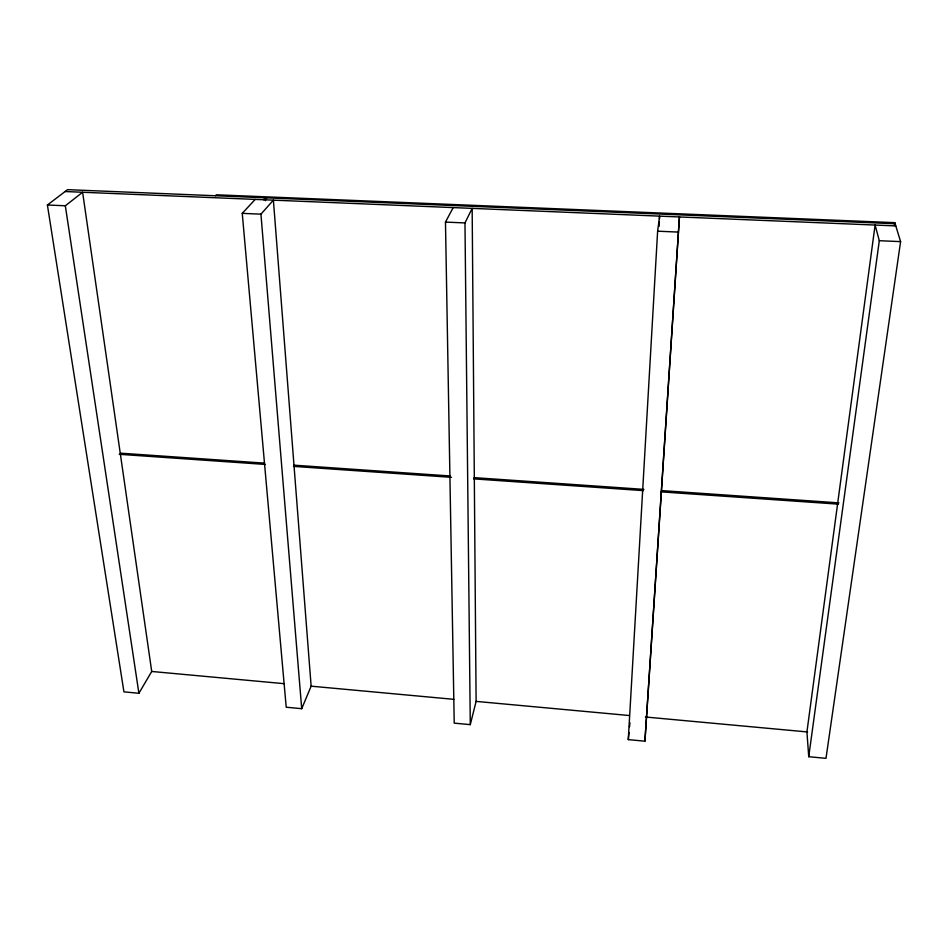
<?xml version="1.0" encoding="UTF-8"?>
<svg xmlns="http://www.w3.org/2000/svg" width="948" height="948" viewBox="0 0 948 948"><rect width="100%" height="100%" fill="white"/><g stroke="black" fill="none" stroke-linecap="round" stroke-linejoin="round"><path stroke-width="1.42" d="M644.924 741.194L679.443 216.95L644.924 741.194L628.287 739.618L657.628 231.194L659.63 216.132L659.464 219.095M659.038 226.477L659.287 222.045M628.287 739.618L628.974 732.567M629.519 726.926L629.922 722.696M808.739 756.705L879.306 240.709L875.099 225.055L806.926 731.903L808.739 756.705L825.992 758.341L900.6 241.622L894.794 222.65L216.369 194.79L215.409 195.75M894.379 225.588L894.794 222.65M470.279 724.651L476.109 701.39L472.163 208.37L464.97 222.922L470.279 724.651L454.222 723.134L445.477 222.093L453.18 207.588M301.713 708.689L311.145 686.174L273.391 200.147L260.937 214.165L301.713 708.689L286.213 707.22L242.25 213.359L255.178 199.4M138.906 693.272L151.716 671.457L82.618 192.254L65.329 205.775L47.4 205.005L123.927 691.85L138.906 693.272L65.329 205.775M265.037 199.803L266.791 197.859M263.52 199.744L265.286 197.8L265.523 200.751M47.4 205.005L67.581 189.659L895.125 223.74M65.128 191.532L895.789 225.908M242.25 213.359L260.937 214.165M445.477 222.093L464.97 222.922M657.628 231.194L677.998 232.07M879.306 240.709L900.6 241.622M120.432 453.168L264.433 463.122M293.773 465.16L450.371 475.991M474.012 477.626L643.917 489.381M661.645 490.602L838.933 502.867M119.223 454.305L265.428 464.437M293.489 466.38L451.497 477.33M473.656 478.87L643.479 490.637M661.206 491.87L838.411 504.146M151.775 671.468L284.412 683.698M310.932 686.151L453.879 699.34M475.991 701.378L629.247 715.515M645.458 717.008L807.566 731.963"/></g></svg>
